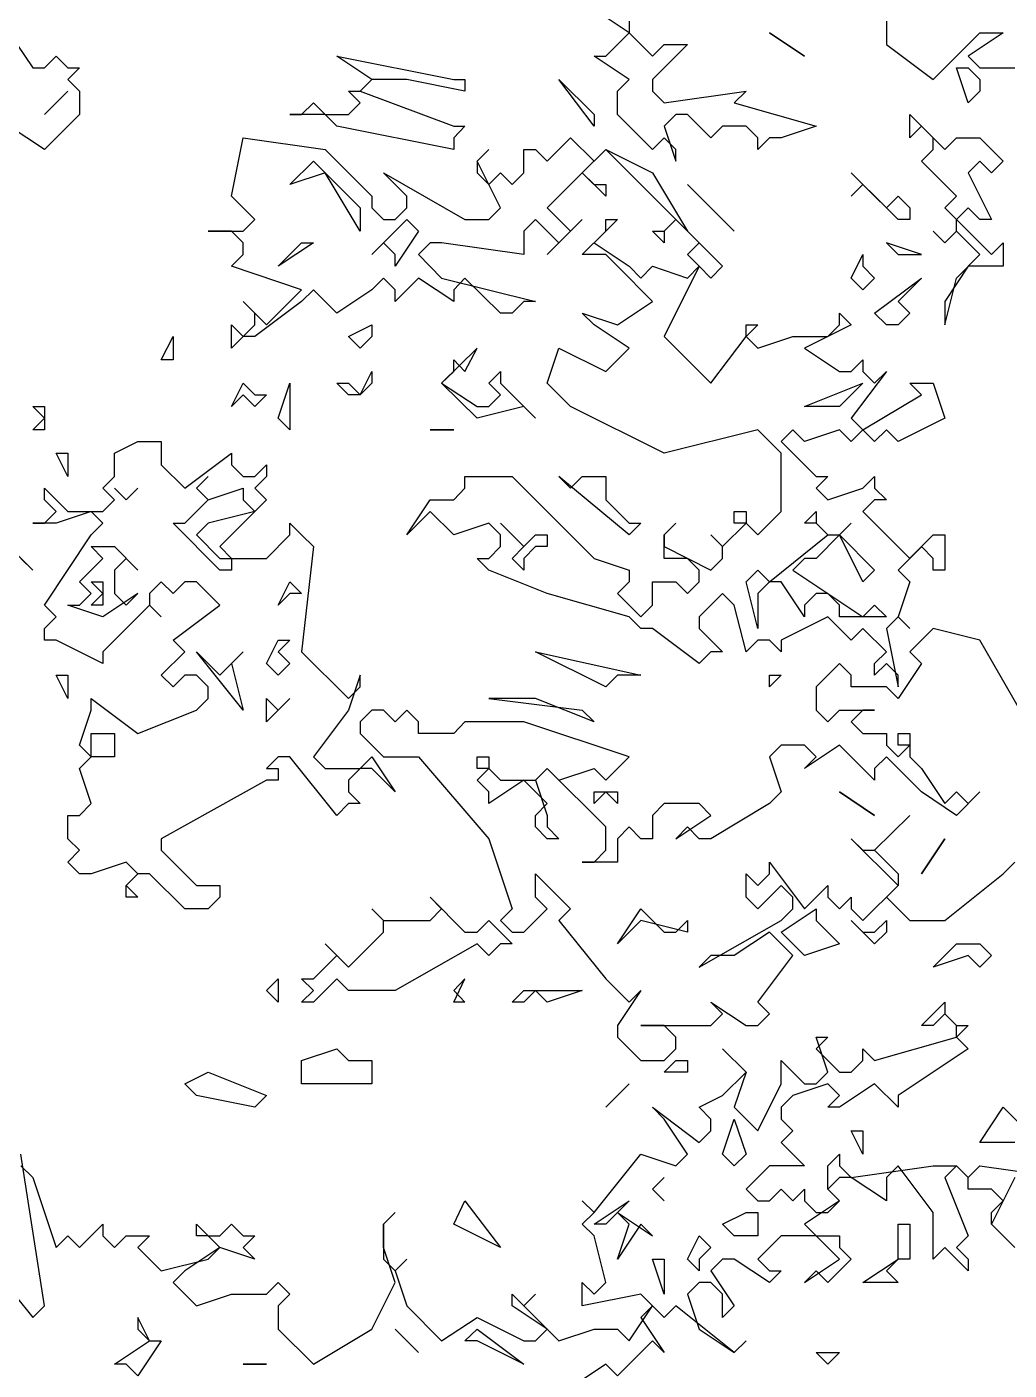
# Model space of a CAD drawing. Header units: millimetres. Extents: x 3633 to 4629, y 3430 to 3787.
# Drawn here: x 4589.92 to 4594.04, y 3466.37 to 3472.01 of the extents above; entities that cross this region are included whole.
import ezdxf

# ---------------------------------------------------------------- set-up
doc = ezdxf.new("R2010")
doc.units = ezdxf.units.MM

# ---------------------------------------------------------------- blocks, each defined once
blk = doc.blocks.new('Pine 3 Elev_133')
at = {"color": 0}
for p, q in [((1194.8, 3573.2), (1134.8, 3613.1)), ((1194.8, 3593.2), (1194.8, 3573.2)), ((1634.8, 3593.2), (1634.8, 3553.2)), ((134.8, 3573.2), (174.8, 3513.3)), ((1154.8, 3533.3), (1194.8, 3573.2)), ((1194.8, 3573.2), (1234.8, 3533.3)), ((1434.8, 3573.2), (1494.8, 3533.3)), ((1494.8, 3533.3), (1434.8, 3573.2)), ((1714.8, 3493.3), (1794.8, 3573.2)), ((1834.8, 3573.2), (1774.8, 3533.3)), ((1794.8, 3573.2), (1834.8, 3573.2)), ((1234.8, 3533.3), (1254.8, 3553.2)), ((1294.8, 3553.2), (1234.8, 3493.3)), ((1254.8, 3553.2), (1294.8, 3553.2)), ((1634.8, 3553.2), (1714.8, 3493.3)), ((174.8, 3513.3), (194.8, 3513.3)), ((194.8, 3513.3), (214.8, 3533.3)), ((214.8, 3533.3), (234.8, 3513.3)), ((234.8, 3513.3), (254.8, 3513.3)), ((254.8, 3513.3), (234.8, 3493.3)), ((754.8, 3493.3), (694.8, 3533.3)), ((694.8, 3533.3), (894.8, 3493.3)), ((1194.8, 3493.3), (1134.8, 3533.3)), ((1134.8, 3533.3), (1154.8, 3533.3)), ((1774.8, 3453.4), (1754.8, 3513.3)), ((1754.8, 3513.3), (1774.8, 3513.3)), ((1774.8, 3533.3), (1794.8, 3513.3)), ((1774.8, 3513.3), (1794.8, 3493.3)), ((1794.8, 3513.3), (1854.8, 3513.3)), ((234.8, 3493.3), (254.8, 3473.4)), ((754.8, 3493.3), (734.8, 3473.4)), ((734.8, 3473.4), (754.8, 3493.3)), ((814.8, 3493.3), (754.8, 3493.3)), ((913.8, 3473.4), (814.8, 3493.3)), ((894.8, 3493.3), (913.8, 3493.3)), ((913.8, 3493.3), (913.8, 3473.4)), ((1134.8, 3413.5), (1074.8, 3493.3)), ((1074.8, 3493.3), (1134.8, 3433.5)), ((1174.8, 3473.4), (1194.8, 3493.3)), ((1234.8, 3493.3), (1234.8, 3473.4)), ((1794.8, 3493.3), (1794.8, 3473.4)), ((234.8, 3473.4), (194.8, 3433.5)), ((194.8, 3433.5), (234.8, 3473.4)), ((254.8, 3473.4), (254.8, 3433.5)), ((734.8, 3453.4), (714.8, 3473.4)), ((714.8, 3473.4), (734.8, 3473.4)), ((734.8, 3473.4), (894.8, 3413.5)), ((1174.8, 3433.5), (1174.8, 3473.4)), ((1234.8, 3473.4), (1254.8, 3453.4)), ((1254.8, 3453.4), (1394.8, 3473.4)), ((1394.8, 3473.4), (1374.8, 3453.4)), ((1794.8, 3473.4), (1774.8, 3453.4)), ((634.8, 3433.5), (654.8, 3453.4)), ((654.8, 3453.4), (674.8, 3433.5)), ((714.8, 3433.5), (734.8, 3453.4)), ((1374.8, 3453.4), (1514.8, 3413.5)), ((254.8, 3433.5), (194.8, 3373.6)), ((674.8, 3433.5), (614.8, 3433.5)), ((614.8, 3433.5), (634.8, 3433.5)), ((694.8, 3413.5), (674.8, 3433.5)), ((674.8, 3433.5), (714.8, 3433.5)), ((1134.8, 3433.5), (1134.8, 3413.5)), ((1234.8, 3373.6), (1174.8, 3433.5)), ((1274.8, 3433.5), (1254.8, 3413.5)), ((1294.8, 3433.5), (1274.8, 3433.5)), ((1334.8, 3393.5), (1294.8, 3433.5)), ((1674.8, 3393.5), (1674.8, 3433.5)), ((1674.8, 3433.5), (1734.8, 3373.6)), ((194.8, 3373.6), (134.8, 3413.5)), ((894.8, 3373.6), (694.8, 3413.5)), ((894.8, 3413.5), (913.8, 3413.5)), ((913.8, 3413.5), (894.8, 3393.5)), ((1254.8, 3413.5), (1274.8, 3353.6)), ((1354.8, 3413.5), (1334.8, 3393.5)), ((1394.8, 3413.5), (1354.8, 3413.5)), ((1414.8, 3393.5), (1394.8, 3413.5)), ((1514.8, 3413.5), (1454.8, 3393.5)), ((1694.8, 3413.5), (1674.8, 3393.5)), ((1714.8, 3393.5), (1694.8, 3413.5)), ((514.8, 3293.7), (534.8, 3393.5)), ((534.8, 3393.5), (674.8, 3373.6)), ((894.8, 3393.5), (894.8, 3373.6)), ((1054.8, 3353.6), (1094.8, 3393.5)), ((1094.8, 3393.5), (1134.8, 3353.6)), ((1254.8, 3393.5), (1234.8, 3373.6)), ((1274.8, 3373.6), (1254.8, 3393.5)), ((1434.8, 3393.5), (1414.8, 3373.6)), ((1414.8, 3373.6), (1414.8, 3393.5)), ((1454.8, 3393.5), (1434.8, 3393.5)), ((1714.8, 3373.6), (1714.8, 3393.5)), ((1734.8, 3373.6), (1754.8, 3393.5)), ((1754.8, 3393.5), (1794.8, 3393.5)), ((1794.8, 3393.5), (1834.8, 3353.6)), ((614.8, 3313.7), (654.8, 3353.6)), ((654.8, 3353.6), (734.8, 3273.8)), ((674.8, 3373.6), (754.8, 3293.7)), ((934.8, 3353.6), (954.8, 3373.6)), ((954.8, 3373.6), (934.8, 3353.6)), ((974.8, 3273.8), (934.8, 3353.6)), ((934.8, 3353.6), (934.8, 3333.7)), ((1014.8, 3333.7), (1014.8, 3373.6)), ((1014.8, 3373.6), (1034.8, 3373.6)), ((1034.8, 3373.6), (1054.8, 3353.6)), ((1154.8, 3373.6), (1114.8, 3333.7)), ((1134.8, 3353.6), (1154.8, 3373.6)), ((1154.8, 3373.6), (1234.8, 3333.7)), ((1274.8, 3253.8), (1154.8, 3373.6)), ((1274.8, 3353.6), (1274.8, 3373.6)), ((1694.8, 3353.6), (1714.8, 3373.6)), ((1754.8, 3293.7), (1694.8, 3353.6)), ((1794.8, 3353.6), (1774.8, 3333.7)), ((1814.8, 3333.7), (1794.8, 3353.6)), ((1834.8, 3353.6), (1814.8, 3333.7)), ((674.8, 3333.7), (614.8, 3313.7)), ((734.8, 3233.8), (674.8, 3333.7)), ((814.8, 3293.7), (774.8, 3333.7)), ((774.8, 3333.7), (913.8, 3253.8)), ((934.8, 3333.7), (954.8, 3313.7)), ((954.8, 3313.7), (974.8, 3333.7)), ((974.8, 3333.7), (994.8, 3313.7)), ((994.8, 3313.7), (1014.8, 3333.7)), ((1114.8, 3333.7), (1054.8, 3273.8)), ((1114.8, 3333.7), (1134.8, 3313.7)), ((1154.8, 3293.7), (1114.8, 3333.7)), ((1234.8, 3333.7), (1294.8, 3233.8)), ((1594.8, 3313.7), (1574.8, 3333.7)), ((1574.8, 3333.7), (1634.8, 3273.8)), ((1774.8, 3333.7), (1814.8, 3253.8)), ((1134.8, 3313.7), (1154.8, 3313.7)), ((1154.8, 3313.7), (1154.8, 3293.7)), ((1294.8, 3313.7), (1374.8, 3233.8)), ((1374.8, 3233.8), (1294.8, 3313.7)), ((1594.8, 3313.7), (1574.8, 3293.7)), ((1574.8, 3293.7), (1594.8, 3313.7)), ((1654.8, 3253.8), (1594.8, 3313.7)), ((554.8, 3253.8), (514.8, 3293.7)), ((754.8, 3293.7), (754.8, 3273.8)), ((814.8, 3273.8), (814.8, 3293.7)), ((1634.8, 3273.8), (1654.8, 3293.7)), ((1654.8, 3293.7), (1674.8, 3273.8)), ((1734.8, 3273.8), (1754.8, 3293.7)), ((734.8, 3273.8), (734.8, 3233.8)), ((754.8, 3273.8), (774.8, 3253.8)), ((794.8, 3253.8), (814.8, 3273.8)), ((954.8, 3253.8), (974.8, 3273.8)), ((1054.8, 3273.8), (1094.8, 3233.8)), ((1674.8, 3273.8), (1674.8, 3253.8)), ((1754.8, 3253.8), (1734.8, 3273.8)), ((1774.8, 3273.8), (1754.8, 3253.8)), ((1794.8, 3253.8), (1774.8, 3273.8)), ((534.8, 3233.8), (554.8, 3253.8)), ((754.8, 3193.9), (814.8, 3253.8)), ((774.8, 3253.8), (794.8, 3253.8)), ((814.8, 3253.8), (834.8, 3233.8)), ((913.8, 3253.8), (954.8, 3253.8)), ((1034.8, 3253.8), (1014.8, 3233.8)), ((1074.8, 3213.9), (1034.8, 3253.8)), ((1114.8, 3253.8), (1054.8, 3193.9)), ((1094.8, 3233.8), (1114.8, 3253.8)), ((1174.8, 3253.8), (1134.8, 3213.9)), ((1154.8, 3233.8), (1154.8, 3253.8)), ((1154.8, 3253.8), (1174.8, 3253.8)), ((1274.8, 3253.8), (1254.8, 3233.8)), ((1254.8, 3233.8), (1274.8, 3253.8)), ((1314.8, 3213.9), (1274.8, 3253.8)), ((1674.8, 3253.8), (1654.8, 3253.8)), ((1754.8, 3253.8), (1814.8, 3193.9)), ((1754.8, 3233.8), (1754.8, 3253.8)), ((1814.8, 3253.8), (1794.8, 3253.8)), ((514.8, 3233.8), (474.8, 3233.8)), ((474.8, 3233.8), (534.8, 3233.8)), ((534.8, 3213.9), (514.8, 3233.8)), ((534.8, 3193.9), (534.8, 3213.9)), ((654.8, 3213.9), (594.8, 3174)), ((594.8, 3174), (634.8, 3213.9)), ((634.8, 3213.9), (654.8, 3213.9)), ((774.8, 3213.9), (754.8, 3193.9)), ((794.8, 3193.9), (774.8, 3213.9)), ((834.8, 3233.8), (794.8, 3174)), ((854.8, 3213.9), (834.8, 3193.9)), ((873.8, 3213.9), (854.8, 3213.9)), ((1014.8, 3193.9), (873.8, 3213.9)), ((1014.8, 3233.8), (1014.8, 3193.9)), ((1054.8, 3193.9), (1074.8, 3213.9)), ((1114.8, 3193.9), (1154.8, 3233.8)), ((1134.8, 3213.9), (1194.8, 3174)), ((1254.8, 3213.9), (1234.8, 3233.8)), ((1234.8, 3233.8), (1254.8, 3233.8)), ((1254.8, 3233.8), (1254.8, 3213.9)), ((1294.8, 3233.8), (1354.8, 3174)), ((1294.8, 3193.9), (1314.8, 3213.9)), ((1694.8, 3193.9), (1634.8, 3213.9)), ((1634.8, 3213.9), (1654.8, 3193.9)), ((1734.8, 3213.9), (1714.8, 3233.8)), ((1714.8, 3233.8), (1734.8, 3213.9)), ((1754.8, 3233.8), (1734.8, 3213.9)), ((1734.8, 3213.9), (1754.8, 3233.8)), ((1794.8, 3193.9), (1754.8, 3233.8)), ((1814.8, 3193.9), (1834.8, 3213.9)), ((1834.8, 3213.9), (1834.8, 3174)), ((514.8, 3174), (534.8, 3193.9)), ((794.8, 3174), (794.8, 3193.9)), ((834.8, 3193.9), (873.8, 3154)), ((1154.8, 3193.9), (1114.8, 3193.9)), ((1174.8, 3174), (1154.8, 3193.9)), ((1314.8, 3174), (1294.8, 3193.9)), ((1574.8, 3154), (1594.8, 3193.9)), ((1594.8, 3193.9), (1594.8, 3174)), ((1654.8, 3193.9), (1694.8, 3193.9)), ((1754.8, 3154), (1794.8, 3193.9)), ((634.8, 3134), (514.8, 3174)), ((1234.8, 3114.1), (1174.8, 3174)), ((1194.8, 3174), (1214.8, 3154)), ((1214.8, 3154), (1234.8, 3174)), ((1234.8, 3174), (1294.8, 3154)), ((1314.8, 3174), (1254.8, 3054.2)), ((1294.8, 3154), (1314.8, 3174)), ((1334.8, 3154), (1314.8, 3174)), ((1354.8, 3174), (1334.8, 3154)), ((1594.8, 3174), (1614.8, 3154)), ((1774.8, 3174), (1734.8, 3114.1)), ((1834.8, 3174), (1774.8, 3174)), ((774.8, 3154), (754.8, 3134)), ((794.8, 3134), (774.8, 3154)), ((834.8, 3154), (794.8, 3114.1)), ((894.8, 3114.1), (834.8, 3154)), ((873.8, 3154), (1034.8, 3114.1)), ((913.8, 3154), (894.8, 3134)), ((974.8, 3094.1), (913.8, 3154)), ((1594.8, 3134), (1574.8, 3154)), ((1614.8, 3154), (1594.8, 3134)), ((1614.8, 3094.1), (1694.8, 3154)), ((1694.8, 3154), (1654.8, 3114.1)), ((1734.8, 3074.1), (1754.8, 3154)), ((574.8, 3074.1), (634.8, 3134)), ((654.8, 3134), (634.8, 3114.1)), ((694.8, 3094.1), (654.8, 3134)), ((754.8, 3134), (694.8, 3094.1)), ((794.8, 3114.1), (794.8, 3134)), ((894.8, 3134), (894.8, 3114.1)), ((554.8, 3094.1), (534.8, 3114.1)), ((534.8, 3114.1), (574.8, 3074.1)), ((634.8, 3114.1), (554.8, 3054.2)), ((1014.8, 3114.1), (994.8, 3094.1)), ((1034.8, 3114.1), (1014.8, 3114.1)), ((1174.8, 3074.1), (1234.8, 3114.1)), ((1654.8, 3114.1), (1674.8, 3094.1)), ((1734.8, 3114.1), (1734.8, 3074.1)), ((554.8, 3074.1), (554.8, 3094.1)), ((994.8, 3094.1), (974.8, 3094.1)), ((1134.8, 3074.1), (1114.8, 3094.1)), ((1114.8, 3094.1), (1174.8, 3074.1)), ((1554.8, 3074.1), (1554.8, 3094.1)), ((1554.8, 3094.1), (1574.8, 3074.1)), ((1634.8, 3074.1), (1614.8, 3094.1)), ((1674.8, 3094.1), (1654.8, 3074.1)), ((394.8, 3014.3), (414.8, 3054.2)), ((414.8, 3054.2), (414.8, 3014.3)), ((514.8, 3034.2), (514.8, 3074.1)), ((514.8, 3074.1), (534.8, 3054.2)), ((534.8, 3054.2), (514.8, 3034.2)), ((534.8, 3054.2), (554.8, 3074.1)), ((554.8, 3054.2), (534.8, 3054.2)), ((714.8, 3054.2), (754.8, 3074.1)), ((734.8, 3034.2), (714.8, 3054.2)), ((754.8, 3054.2), (734.8, 3034.2)), ((754.8, 3074.1), (754.8, 3054.2)), ((1194.8, 3034.2), (1134.8, 3074.1)), ((1254.8, 3054.2), (1334.8, 2974.3)), ((1334.8, 2974.3), (1394.8, 3054.2)), ((1394.8, 3054.2), (1394.8, 3074.1)), ((1394.8, 3074.1), (1414.8, 3074.1)), ((1414.8, 3074.1), (1394.8, 3054.2)), ((1394.8, 3054.2), (1414.8, 3034.2)), ((1414.8, 3034.2), (1474.8, 3054.2)), ((1474.8, 3054.2), (1534.8, 3054.2)), ((1574.8, 3074.1), (1494.8, 3034.2)), ((1534.8, 3054.2), (1554.8, 3074.1)), ((1654.8, 3074.1), (1634.8, 3074.1)), ((934.8, 3034.2), (873.8, 2974.3)), ((913.8, 2994.3), (934.8, 3034.2)), ((1054.8, 2974.3), (1074.8, 3034.2)), ((1074.8, 3034.2), (1154.8, 2994.3)), ((1154.8, 2994.3), (1194.8, 3034.2)), ((1494.8, 3034.2), (1554.8, 2994.3)), ((414.8, 3014.3), (394.8, 3014.3)), ((894.8, 2994.3), (894.8, 3014.3)), ((894.8, 3014.3), (913.8, 2994.3)), ((1574.8, 2994.3), (1594.8, 3014.3)), ((1594.8, 3014.3), (1594.8, 2994.3)), ((734.8, 2954.4), (754.8, 2994.3)), ((754.8, 2994.3), (754.8, 2974.3)), ((873.8, 2974.3), (894.8, 2994.3)), ((954.8, 2974.3), (974.8, 2994.3)), ((974.8, 2994.3), (974.8, 2974.3)), ((1554.8, 2994.3), (1574.8, 2994.3)), ((1634.8, 2994.3), (1574.8, 2914.4)), ((1594.8, 2994.3), (1614.8, 2974.3)), ((1614.8, 2974.3), (1634.8, 2994.3)), ((514.8, 2934.4), (534.8, 2974.3)), ((534.8, 2974.3), (554.8, 2954.4)), ((594.8, 2914.4), (614.8, 2974.3)), ((614.8, 2974.3), (614.8, 2894.5)), ((714.8, 2954.4), (694.8, 2974.3)), ((694.8, 2974.3), (714.8, 2974.3)), ((714.8, 2974.3), (734.8, 2954.4)), ((754.8, 2974.3), (734.8, 2954.4)), ((934.8, 2914.4), (873.8, 2974.3)), ((873.8, 2974.3), (934.8, 2934.4)), ((974.8, 2954.4), (954.8, 2974.3)), ((974.8, 2974.3), (1034.8, 2914.4)), ((1094.8, 2934.4), (1054.8, 2974.3)), ((1494.8, 2934.4), (1594.8, 2974.3)), ((1594.8, 2974.3), (1554.8, 2934.4)), ((1694.8, 2954.4), (1674.8, 2974.3)), ((1674.8, 2974.3), (1714.8, 2974.3)), ((1714.8, 2974.3), (1734.8, 2914.4)), ((534.8, 2954.4), (514.8, 2934.4)), ((554.8, 2934.4), (534.8, 2954.4)), ((574.8, 2954.4), (554.8, 2934.4)), ((554.8, 2954.4), (574.8, 2954.4)), ((734.8, 2954.4), (714.8, 2954.4)), ((954.8, 2934.4), (974.8, 2954.4)), ((1594.8, 2894.5), (1694.8, 2954.4)), ((194.8, 2914.4), (174.8, 2934.4)), ((174.8, 2934.4), (194.8, 2934.4)), ((194.8, 2934.4), (194.8, 2894.5)), ((934.8, 2934.4), (954.8, 2934.4)), ((1014.8, 2934.4), (934.8, 2914.4)), ((1034.8, 2914.4), (1014.8, 2934.4)), ((1254.8, 2854.6), (1094.8, 2934.4)), ((1554.8, 2934.4), (1494.8, 2934.4)), ((174.8, 2894.5), (194.8, 2914.4)), ((194.8, 2894.5), (174.8, 2894.5)), ((614.8, 2894.5), (594.8, 2914.4)), ((894.8, 2894.5), (854.8, 2894.5)), ((854.8, 2894.5), (894.8, 2894.5)), ((1414.8, 2894.5), (1254.8, 2854.6)), ((1454.8, 2854.6), (1414.8, 2894.5)), ((1474.8, 2894.5), (1454.8, 2874.5)), ((1494.8, 2874.5), (1474.8, 2894.5)), ((1554.8, 2894.5), (1494.8, 2874.5)), ((1574.8, 2874.5), (1554.8, 2894.5)), ((1574.8, 2914.4), (1594.8, 2894.5)), ((1594.8, 2894.5), (1574.8, 2874.5)), ((1614.8, 2874.5), (1594.8, 2894.5)), ((1634.8, 2894.5), (1614.8, 2874.5)), ((1654.8, 2874.5), (1634.8, 2894.5)), ((1734.8, 2914.4), (1654.8, 2874.5)), ((314.8, 2854.6), (354.8, 2874.5)), ((354.8, 2874.5), (394.8, 2874.5)), ((394.8, 2874.5), (394.8, 2834.6)), ((1454.8, 2874.5), (1514.8, 2814.6)), ((234.8, 2814.6), (214.8, 2854.6)), ((214.8, 2854.6), (234.8, 2854.6)), ((234.8, 2854.6), (234.8, 2814.6)), ((314.8, 2814.6), (314.8, 2854.6)), ((434.8, 2794.7), (514.8, 2854.6)), ((514.8, 2854.6), (514.8, 2834.6)), ((1454.8, 2754.8), (1454.8, 2854.6)), ((394.8, 2834.6), (434.8, 2794.7)), ((514.8, 2834.6), (534.8, 2814.6)), ((554.8, 2814.6), (574.8, 2834.6)), ((574.8, 2834.6), (574.8, 2814.6)), ((294.8, 2794.7), (314.8, 2814.6)), ((454.8, 2794.7), (474.8, 2814.6)), ((474.8, 2814.6), (454.8, 2794.7)), ((534.8, 2814.6), (554.8, 2814.6)), ((574.8, 2814.6), (554.8, 2794.7)), ((913.8, 2794.7), (913.8, 2814.6)), ((913.8, 2814.6), (994.8, 2814.6)), ((994.8, 2814.6), (1134.8, 2674.9)), ((1194.8, 2714.8), (1074.8, 2814.6)), ((1074.8, 2814.6), (1094.8, 2794.7)), ((1094.8, 2794.7), (1114.8, 2814.6)), ((1114.8, 2814.6), (1154.8, 2814.6)), ((1154.8, 2814.6), (1154.8, 2774.7)), ((1514.8, 2814.6), (1534.8, 2814.6)), ((1534.8, 2814.6), (1514.8, 2794.7)), ((1594.8, 2794.7), (1614.8, 2814.6)), ((1614.8, 2814.6), (1614.8, 2794.7)), ((194.8, 2774.7), (194.8, 2794.7)), ((194.8, 2794.7), (234.8, 2754.8)), ((314.8, 2774.7), (294.8, 2794.7)), ((334.8, 2774.7), (314.8, 2794.7)), ((314.8, 2794.7), (334.8, 2774.7)), ((354.8, 2794.7), (334.8, 2774.7)), ((334.8, 2774.7), (354.8, 2794.7)), ((474.8, 2774.7), (454.8, 2794.7)), ((454.8, 2794.7), (474.8, 2774.7)), ((474.8, 2774.7), (534.8, 2794.7)), ((534.8, 2794.7), (534.8, 2774.7)), ((554.8, 2794.7), (574.8, 2774.7)), ((894.8, 2774.7), (913.8, 2794.7)), ((1514.8, 2794.7), (1534.8, 2774.7)), ((1534.8, 2774.7), (1594.8, 2794.7)), ((1614.8, 2794.7), (1634.8, 2774.7)), ((214.8, 2754.8), (194.8, 2774.7)), ((194.8, 2734.8), (214.8, 2754.8)), ((274.8, 2754.8), (214.8, 2734.8)), ((234.8, 2754.8), (294.8, 2754.8)), ((294.8, 2734.8), (274.8, 2754.8)), ((294.8, 2754.8), (314.8, 2774.7)), ((434.8, 2734.8), (474.8, 2774.7)), ((554.8, 2754.8), (474.8, 2734.8)), ((574.8, 2774.7), (494.8, 2694.9)), ((534.8, 2774.7), (554.8, 2754.8)), ((814.8, 2714.8), (854.8, 2774.7)), ((854.8, 2754.8), (814.8, 2714.8)), ((854.8, 2774.7), (894.8, 2774.7)), ((894.8, 2714.8), (854.8, 2754.8)), ((1154.8, 2774.7), (1194.8, 2734.8)), ((1374.8, 2734.8), (1374.8, 2754.8)), ((1374.8, 2754.8), (1394.8, 2754.8)), ((1394.8, 2754.8), (1394.8, 2734.8)), ((1414.8, 2714.8), (1454.8, 2754.8)), ((1494.8, 2734.8), (1514.8, 2754.8)), ((1514.8, 2754.8), (1514.8, 2734.8)), ((1614.8, 2774.7), (1594.8, 2754.8)), ((1594.8, 2754.8), (1674.8, 2674.9)), ((1634.8, 2774.7), (1614.8, 2774.7)), ((214.8, 2734.8), (174.8, 2734.8)), ((174.8, 2734.8), (194.8, 2734.8)), ((274.8, 2714.8), (294.8, 2734.8)), ((494.8, 2654.9), (414.8, 2734.8)), ((414.8, 2734.8), (434.8, 2734.8)), ((474.8, 2734.8), (454.8, 2714.8)), ((614.8, 2714.8), (614.8, 2734.8)), ((614.8, 2734.8), (634.8, 2714.8)), ((954.8, 2734.8), (894.8, 2714.8)), ((974.8, 2714.8), (954.8, 2734.8)), ((1014.8, 2694.9), (974.8, 2734.8)), ((974.8, 2734.8), (1014.8, 2694.9)), ((1194.8, 2734.8), (1214.8, 2734.8)), ((1214.8, 2734.8), (1194.8, 2714.8)), ((1254.8, 2714.8), (1274.8, 2734.8)), ((1274.8, 2734.8), (1254.8, 2714.8)), ((1354.8, 2694.9), (1394.8, 2734.8)), ((1394.8, 2734.8), (1374.8, 2734.8)), ((1394.8, 2734.8), (1414.8, 2714.8)), ((1514.8, 2734.8), (1494.8, 2734.8)), ((1534.8, 2714.8), (1514.8, 2734.8)), ((1514.8, 2734.8), (1534.8, 2714.8)), ((1554.8, 2714.8), (1574.8, 2734.8)), ((1574.8, 2734.8), (1554.8, 2714.8)), ((194.8, 2595.1), (274.8, 2714.8)), ((454.8, 2714.8), (494.8, 2674.9)), ((574.8, 2674.9), (614.8, 2714.8)), ((634.8, 2714.8), (654.8, 2694.9)), ((974.8, 2694.9), (974.8, 2714.8)), ((1014.8, 2694.9), (1034.8, 2714.8)), ((1034.8, 2714.8), (1054.8, 2714.8)), ((1054.8, 2714.8), (1054.8, 2694.9)), ((1254.8, 2674.9), (1254.8, 2714.8)), ((1254.8, 2714.8), (1254.8, 2694.9)), ((1354.8, 2694.9), (1334.8, 2714.8)), ((1334.8, 2714.8), (1354.8, 2694.9)), ((1434.8, 2635), (1534.8, 2714.8)), ((1554.8, 2714.8), (1514.8, 2674.9)), ((1534.8, 2714.8), (1554.8, 2714.8)), ((1554.8, 2714.8), (1614.8, 2654.9)), ((1594.8, 2635), (1554.8, 2714.8)), ((1674.8, 2674.9), (1714.8, 2714.8)), ((1714.8, 2714.8), (1734.8, 2714.8)), ((1734.8, 2714.8), (1734.8, 2654.9)), ((134.8, 2694.9), (174.8, 2654.9)), ((294.8, 2674.9), (274.8, 2694.9)), ((274.8, 2694.9), (314.8, 2694.9)), ((314.8, 2694.9), (354.8, 2654.9)), ((494.8, 2694.9), (514.8, 2674.9)), ((654.8, 2694.9), (634.8, 2515.2)), ((954.8, 2674.9), (974.8, 2694.9)), ((994.8, 2674.9), (1014.8, 2694.9)), ((1034.8, 2694.9), (1014.8, 2674.9)), ((1054.8, 2694.9), (1034.8, 2694.9)), ((1254.8, 2694.9), (1334.8, 2654.9)), ((1354.8, 2674.9), (1354.8, 2694.9)), ((1694.8, 2694.9), (1654.8, 2654.9)), ((1714.8, 2674.9), (1694.8, 2694.9)), ((174.8, 2654.9), (154.8, 2674.9)), ((254.8, 2635), (294.8, 2674.9)), ((334.8, 2674.9), (314.8, 2654.9)), ((354.8, 2654.9), (334.8, 2674.9)), ((494.8, 2674.9), (514.8, 2674.9)), ((514.8, 2674.9), (574.8, 2674.9)), ((514.8, 2674.9), (514.8, 2654.9)), ((954.8, 2654.9), (934.8, 2674.9)), ((934.8, 2674.9), (954.8, 2674.9)), ((1014.8, 2654.9), (994.8, 2674.9)), ((1014.8, 2674.9), (1014.8, 2654.9)), ((1134.8, 2674.9), (1194.8, 2654.9)), ((1294.8, 2674.9), (1254.8, 2674.9)), ((1314.8, 2654.9), (1294.8, 2674.9)), ((1334.8, 2654.9), (1354.8, 2674.9)), ((1494.8, 2674.9), (1474.8, 2654.9)), ((1514.8, 2674.9), (1494.8, 2674.9)), ((1714.8, 2654.9), (1714.8, 2674.9)), ((314.8, 2654.9), (314.8, 2615)), ((514.8, 2654.9), (494.8, 2654.9)), ((1054.8, 2615), (954.8, 2654.9)), ((1194.8, 2654.9), (1194.8, 2635)), ((1314.8, 2635), (1314.8, 2654.9)), ((1394.8, 2635), (1414.8, 2654.9)), ((1414.8, 2654.9), (1434.8, 2635)), ((1474.8, 2654.9), (1594.8, 2575.1)), ((1614.8, 2654.9), (1594.8, 2635)), ((1654.8, 2654.9), (1674.8, 2635)), ((1734.8, 2654.9), (1714.8, 2654.9)), ((274.8, 2615), (254.8, 2635)), ((294.8, 2615), (274.8, 2635)), ((274.8, 2635), (294.8, 2635)), ((294.8, 2635), (294.8, 2595.1)), ((394.8, 2635), (374.8, 2615)), ((414.8, 2615), (394.8, 2635)), ((434.8, 2635), (414.8, 2615)), ((454.8, 2635), (434.8, 2635)), ((494.8, 2595.1), (454.8, 2635)), ((594.8, 2595.1), (614.8, 2635)), ((614.8, 2635), (634.8, 2615)), ((1194.8, 2635), (1174.8, 2615)), ((1234.8, 2595.1), (1234.8, 2635)), ((1234.8, 2635), (1274.8, 2635)), ((1274.8, 2635), (1294.8, 2615)), ((1294.8, 2615), (1314.8, 2635)), ((1414.8, 2555.1), (1394.8, 2635)), ((1434.8, 2635), (1414.8, 2615)), ((1454.8, 2635), (1434.8, 2635)), ((1494.8, 2575.1), (1454.8, 2635)), ((1674.8, 2635), (1654.8, 2575.1)), ((214.8, 2575.1), (194.8, 2595.1)), ((294.8, 2575.1), (234.8, 2595.1)), ((234.8, 2595.1), (254.8, 2595.1)), ((254.8, 2595.1), (274.8, 2615)), ((274.8, 2595.1), (294.8, 2615)), ((294.8, 2595.1), (274.8, 2595.1)), ((354.8, 2615), (294.8, 2575.1)), ((374.8, 2595.1), (294.8, 2515.2)), ((314.8, 2615), (334.8, 2595.1)), ((334.8, 2595.1), (354.8, 2615)), ((374.8, 2615), (374.8, 2595.1)), ((374.8, 2595.1), (394.8, 2575.1)), ((394.8, 2575.1), (374.8, 2595.1)), ((414.8, 2535.2), (494.8, 2595.1)), ((614.8, 2615), (594.8, 2595.1)), ((634.8, 2615), (614.8, 2615)), ((1194.8, 2575.1), (1054.8, 2615)), ((1174.8, 2615), (1214.8, 2575.1)), ((1214.8, 2575.1), (1234.8, 2595.1)), ((1354.8, 2615), (1314.8, 2575.1)), ((1374.8, 2595.1), (1354.8, 2615)), ((1394.8, 2515.2), (1374.8, 2595.1)), ((1414.8, 2615), (1414.8, 2555.1)), ((1514.8, 2615), (1494.8, 2595.1)), ((1494.8, 2595.1), (1494.8, 2575.1)), ((1534.8, 2615), (1514.8, 2615)), ((1554.8, 2595.1), (1534.8, 2615)), ((1554.8, 2575.1), (1554.8, 2595.1)), ((1594.8, 2575.1), (1614.8, 2595.1)), ((1614.8, 2595.1), (1634.8, 2575.1)), ((194.8, 2555.1), (214.8, 2575.1)), ((1214.8, 2555.1), (1194.8, 2575.1)), ((1314.8, 2575.1), (1314.8, 2555.1)), ((1534.8, 2575.1), (1454.8, 2535.2)), ((1574.8, 2535.2), (1534.8, 2575.1)), ((1634.8, 2575.1), (1554.8, 2575.1)), ((1654.8, 2575.1), (1634.8, 2555.1)), ((1654.8, 2575.1), (1674.8, 2555.1)), ((1674.8, 2555.1), (1654.8, 2575.1)), ((194.8, 2535.2), (194.8, 2555.1)), ((1234.8, 2555.1), (1214.8, 2555.1)), ((1314.8, 2495.2), (1234.8, 2555.1)), ((1314.8, 2555.1), (1354.8, 2515.2)), ((1594.8, 2555.1), (1574.8, 2535.2)), ((1634.8, 2515.2), (1594.8, 2555.1)), ((1634.8, 2555.1), (1654.8, 2455.3)), ((1714.8, 2555.1), (1674.8, 2515.2)), ((1794.8, 2535.2), (1714.8, 2555.1)), ((214.8, 2535.2), (194.8, 2535.2)), ((294.8, 2495.2), (214.8, 2535.2)), ((434.8, 2515.2), (414.8, 2535.2)), ((574.8, 2495.2), (594.8, 2535.2)), ((594.8, 2535.2), (614.8, 2535.2)), ((614.8, 2535.2), (594.8, 2515.2)), ((1414.8, 2535.2), (1394.8, 2515.2)), ((1434.8, 2535.2), (1414.8, 2535.2)), ((1454.8, 2515.2), (1434.8, 2535.2)), ((1454.8, 2535.2), (1454.8, 2515.2)), ((1874.8, 2395.4), (1794.8, 2535.2)), ((294.8, 2515.2), (294.8, 2495.2)), ((394.8, 2475.3), (434.8, 2515.2)), ((534.8, 2415.4), (454.8, 2515.2)), ((454.8, 2515.2), (494.8, 2475.3)), ((494.8, 2475.3), (534.8, 2515.2)), ((534.8, 2515.2), (514.8, 2495.2)), ((594.8, 2515.2), (614.8, 2495.2)), ((634.8, 2515.2), (714.8, 2435.4)), ((1154.8, 2455.3), (1034.8, 2515.2)), ((1034.8, 2515.2), (1214.8, 2475.3)), ((1334.8, 2515.2), (1314.8, 2495.2)), ((1354.8, 2515.2), (1334.8, 2515.2)), ((1614.8, 2495.2), (1634.8, 2515.2)), ((1674.8, 2515.2), (1694.8, 2495.2)), ((514.8, 2495.2), (534.8, 2415.4)), ((594.8, 2475.3), (574.8, 2495.2)), ((614.8, 2495.2), (594.8, 2475.3)), ((1554.8, 2495.2), (1514.8, 2455.3)), ((1574.8, 2475.3), (1554.8, 2495.2)), ((1634.8, 2495.2), (1614.8, 2475.3)), ((1614.8, 2475.3), (1614.8, 2495.2)), ((1654.8, 2475.3), (1634.8, 2495.2)), ((1694.8, 2495.2), (1654.8, 2435.4)), ((234.8, 2435.4), (214.8, 2475.3)), ((214.8, 2475.3), (234.8, 2475.3)), ((234.8, 2475.3), (234.8, 2435.4)), ((414.8, 2455.3), (394.8, 2475.3)), ((434.8, 2475.3), (414.8, 2455.3)), ((454.8, 2475.3), (434.8, 2475.3)), ((474.8, 2455.3), (454.8, 2475.3)), ((734.8, 2475.3), (714.8, 2415.4)), ((734.8, 2455.3), (734.8, 2475.3)), ((1174.8, 2475.3), (1154.8, 2455.3)), ((1214.8, 2475.3), (1174.8, 2475.3)), ((1454.8, 2475.3), (1434.8, 2455.3)), ((1434.8, 2455.3), (1434.8, 2475.3)), ((1434.8, 2475.3), (1454.8, 2475.3)), ((1574.8, 2455.3), (1574.8, 2475.3)), ((1654.8, 2455.3), (1654.8, 2475.3)), ((274.8, 2415.4), (274.8, 2435.4)), ((274.8, 2435.4), (354.8, 2375.5)), ((454.8, 2415.4), (474.8, 2435.4)), ((474.8, 2435.4), (474.8, 2455.3)), ((614.8, 2435.4), (574.8, 2395.4)), ((574.8, 2395.4), (574.8, 2435.4)), ((574.8, 2435.4), (594.8, 2415.4)), ((594.8, 2415.4), (614.8, 2435.4)), ((714.8, 2435.4), (734.8, 2455.3)), ((1034.8, 2435.4), (954.8, 2435.4)), ((954.8, 2435.4), (1114.8, 2415.4)), ((1134.8, 2395.4), (1034.8, 2435.4)), ((1514.8, 2455.3), (1514.8, 2415.4)), ((1634.8, 2455.3), (1574.8, 2455.3)), ((1654.8, 2435.4), (1634.8, 2455.3)), ((254.8, 2355.5), (274.8, 2415.4)), ((354.8, 2375.5), (454.8, 2415.4)), ((714.8, 2415.4), (654.8, 2335.6)), ((754.8, 2415.4), (734.8, 2395.4)), ((774.8, 2415.4), (754.8, 2415.4)), ((794.8, 2395.4), (774.8, 2415.4)), ((814.8, 2415.4), (794.8, 2395.4)), ((834.8, 2395.4), (814.8, 2415.4)), ((1114.8, 2415.4), (1134.8, 2395.4)), ((1514.8, 2415.4), (1534.8, 2395.4)), ((1534.8, 2395.4), (1554.8, 2415.4)), ((1554.8, 2415.4), (1614.8, 2415.4)), ((1594.8, 2415.4), (1574.8, 2395.4)), ((1614.8, 2415.4), (1594.8, 2415.4)), ((734.8, 2395.4), (734.8, 2375.5)), ((834.8, 2375.5), (834.8, 2395.4)), ((913.8, 2395.4), (894.8, 2375.5)), ((1014.8, 2395.4), (913.8, 2395.4)), ((1194.8, 2335.6), (1014.8, 2395.4)), ((1574.8, 2395.4), (1594.8, 2375.5)), ((274.8, 2335.6), (274.8, 2375.5)), ((274.8, 2375.5), (314.8, 2375.5)), ((314.8, 2375.5), (314.8, 2335.6)), ((734.8, 2375.5), (774.8, 2335.6)), ((894.8, 2375.5), (834.8, 2375.5)), ((1594.8, 2375.5), (1634.8, 2375.5)), ((1634.8, 2375.5), (1634.8, 2355.5)), ((1654.8, 2355.5), (1654.8, 2375.5)), ((1654.8, 2375.5), (1674.8, 2375.5)), ((1674.8, 2375.5), (1674.8, 2335.6)), ((274.8, 2335.6), (254.8, 2355.5)), ((1454.8, 2355.5), (1434.8, 2335.6)), ((1494.8, 2355.5), (1454.8, 2355.5)), ((1554.8, 2355.5), (1494.8, 2315.6)), ((1514.8, 2335.6), (1494.8, 2355.5)), ((1614.8, 2295.6), (1554.8, 2355.5)), ((1634.8, 2355.5), (1654.8, 2335.6)), ((1654.8, 2335.6), (1674.8, 2355.5)), ((1674.8, 2355.5), (1654.8, 2355.5)), ((254.8, 2315.6), (274.8, 2335.6)), ((294.8, 2335.6), (274.8, 2335.6)), ((314.8, 2335.6), (294.8, 2335.6)), ((594.8, 2335.6), (574.8, 2315.6)), ((614.8, 2335.6), (594.8, 2335.6)), ((694.8, 2235.7), (614.8, 2335.6)), ((654.8, 2335.6), (674.8, 2315.6)), ((734.8, 2315.6), (754.8, 2335.6)), ((754.8, 2335.6), (794.8, 2275.7)), ((774.8, 2335.6), (834.8, 2335.6)), ((834.8, 2335.6), (954.8, 2195.8)), ((934.8, 2315.6), (934.8, 2335.6)), ((934.8, 2335.6), (954.8, 2335.6)), ((954.8, 2335.6), (954.8, 2315.6)), ((1154.8, 2295.6), (1194.8, 2335.6)), ((1434.8, 2335.6), (1454.8, 2275.7)), ((1494.8, 2315.6), (1514.8, 2335.6)), ((1634.8, 2335.6), (1614.8, 2315.6)), ((1694.8, 2275.7), (1634.8, 2335.6)), ((1674.8, 2335.6), (1694.8, 2315.6)), ((274.8, 2255.7), (254.8, 2315.6)), ((574.8, 2295.6), (394.8, 2195.8)), ((574.8, 2315.6), (594.8, 2315.6)), ((594.8, 2295.6), (574.8, 2295.6)), ((594.8, 2315.6), (594.8, 2295.6)), ((674.8, 2315.6), (734.8, 2315.6)), ((734.8, 2315.6), (714.8, 2295.6)), ((714.8, 2295.6), (714.8, 2275.7)), ((754.8, 2315.6), (734.8, 2315.6)), ((794.8, 2275.7), (754.8, 2315.6)), ((934.8, 2295.6), (954.8, 2315.6)), ((954.8, 2315.6), (934.8, 2315.6)), ((954.8, 2275.7), (934.8, 2295.6)), ((954.8, 2315.6), (974.8, 2295.6)), ((1014.8, 2295.6), (954.8, 2255.7)), ((974.8, 2295.6), (1034.8, 2295.6)), ((1054.8, 2255.7), (1014.8, 2295.6)), ((1054.8, 2315.6), (1034.8, 2295.6)), ((1034.8, 2295.6), (1054.8, 2315.6)), ((1034.8, 2295.6), (1054.8, 2235.7)), ((1154.8, 2215.8), (1054.8, 2315.6)), ((1054.8, 2315.6), (1074.8, 2295.6)), ((1074.8, 2295.6), (1134.8, 2315.6)), ((1134.8, 2315.6), (1154.8, 2295.6)), ((1614.8, 2315.6), (1614.8, 2295.6)), ((1694.8, 2315.6), (1734.8, 2255.7)), ((714.8, 2275.7), (734.8, 2255.7)), ((954.8, 2255.7), (954.8, 2275.7)), ((1154.8, 2275.7), (1134.8, 2255.7)), ((1134.8, 2255.7), (1134.8, 2275.7)), ((1134.8, 2275.7), (1174.8, 2275.7)), ((1174.8, 2255.7), (1154.8, 2275.7)), ((1174.8, 2275.7), (1174.8, 2255.7)), ((1454.8, 2275.7), (1434.8, 2255.7)), ((1554.8, 2275.7), (1614.8, 2235.7)), ((1614.8, 2235.7), (1554.8, 2275.7)), ((1754.8, 2235.7), (1694.8, 2275.7)), ((1734.8, 2255.7), (1754.8, 2275.7)), ((1754.8, 2275.7), (1774.8, 2255.7)), ((1794.8, 2275.7), (1754.8, 2235.7)), ((1774.8, 2255.7), (1794.8, 2275.7)), ((254.8, 2235.7), (274.8, 2255.7)), ((714.8, 2255.7), (694.8, 2235.7)), ((734.8, 2255.7), (714.8, 2255.7)), ((1034.8, 2235.7), (1054.8, 2255.7)), ((1254.8, 2255.7), (1234.8, 2235.7)), ((1314.8, 2255.7), (1254.8, 2255.7)), ((1334.8, 2235.7), (1314.8, 2255.7)), ((1434.8, 2255.7), (1334.8, 2195.8)), ((234.8, 2195.8), (234.8, 2235.7)), ((234.8, 2235.7), (254.8, 2235.7)), ((1034.8, 2215.8), (1034.8, 2235.7)), ((1054.8, 2235.7), (1054.8, 2215.8)), ((1234.8, 2235.7), (1234.8, 2195.8)), ((1274.8, 2195.8), (1334.8, 2235.7)), ((1614.8, 2175.9), (1674.8, 2235.7)), ((1674.8, 2235.7), (1614.8, 2175.9)), ((1054.8, 2195.8), (1034.8, 2215.8)), ((1054.8, 2215.8), (1074.8, 2195.8)), ((1154.8, 2175.9), (1154.8, 2215.8)), ((1194.8, 2215.8), (1174.8, 2195.8)), ((1214.8, 2195.8), (1194.8, 2215.8)), ((1294.8, 2215.8), (1274.8, 2195.8)), ((1314.8, 2195.8), (1294.8, 2215.8)), ((254.8, 2175.9), (234.8, 2195.8)), ((394.8, 2195.8), (394.8, 2175.9)), ((954.8, 2195.8), (994.8, 2076)), ((1074.8, 2195.8), (1054.8, 2195.8)), ((1174.8, 2195.8), (1174.8, 2155.9)), ((1234.8, 2195.8), (1214.8, 2195.8)), ((1334.8, 2195.8), (1314.8, 2195.8)), ((1654.8, 2116), (1574.8, 2195.8)), ((1574.8, 2195.8), (1594.8, 2175.9)), ((1734.8, 2195.8), (1694.8, 2135.9)), ((1694.8, 2135.9), (1734.8, 2195.8)), ((234.8, 2155.9), (254.8, 2175.9)), ((394.8, 2175.9), (454.8, 2116)), ((1134.8, 2155.9), (1154.8, 2175.9)), ((1594.8, 2175.9), (1614.8, 2175.9)), ((1614.8, 2175.9), (1654.8, 2135.9)), ((254.8, 2135.9), (234.8, 2155.9)), ((274.8, 2135.9), (254.8, 2135.9)), ((334.8, 2155.9), (274.8, 2135.9)), ((354.8, 2135.9), (334.8, 2155.9)), ((354.8, 2135.9), (334.8, 2116)), ((334.8, 2116), (354.8, 2135.9)), ((374.8, 2135.9), (354.8, 2135.9)), ((434.8, 2076), (374.8, 2135.9)), ((1034.8, 2096), (1034.8, 2135.9)), ((1034.8, 2135.9), (1094.8, 2076)), ((1174.8, 2155.9), (1114.8, 2155.9)), ((1114.8, 2155.9), (1134.8, 2155.9)), ((1394.8, 2096), (1394.8, 2135.9)), ((1394.8, 2135.9), (1414.8, 2116)), ((1414.8, 2116), (1434.8, 2135.9)), ((1434.8, 2135.9), (1434.8, 2155.9)), ((1434.8, 2155.9), (1494.8, 2076)), ((1654.8, 2135.9), (1654.8, 2116)), ((1734.8, 2056.1), (1834.8, 2135.9)), ((1834.8, 2135.9), (1854.8, 2155.9)), ((334.8, 2116), (354.8, 2096)), ((334.8, 2096), (334.8, 2116)), ((454.8, 2116), (494.8, 2116)), ((494.8, 2116), (494.8, 2096)), ((1454.8, 2116), (1414.8, 2076)), ((1474.8, 2096), (1454.8, 2116)), ((1494.8, 2076), (1534.8, 2116)), ((1534.8, 2116), (1534.8, 2096)), ((1594.8, 2056.1), (1654.8, 2116)), ((1654.8, 2116), (1634.8, 2096)), ((354.8, 2096), (334.8, 2096)), ((494.8, 2096), (474.8, 2076)), ((873.8, 2076), (854.8, 2096)), ((854.8, 2096), (913.8, 2036.1)), ((1054.8, 2076), (1034.8, 2096)), ((1414.8, 2076), (1394.8, 2096)), ((1474.8, 2076), (1474.8, 2096)), ((1534.8, 2096), (1554.8, 2076)), ((1554.8, 2076), (1574.8, 2096)), ((1574.8, 2096), (1574.8, 2076)), ((1634.8, 2096), (1674.8, 2056.1)), ((474.8, 2076), (434.8, 2076)), ((774.8, 2056.1), (754.8, 2076)), ((754.8, 2076), (774.8, 2056.1)), ((854.8, 2056.1), (873.8, 2076)), ((994.8, 2076), (974.8, 2056.1)), ((1014.8, 2036.1), (1054.8, 2076)), ((1094.8, 2076), (1074.8, 2056.1)), ((1174.8, 2016.2), (1214.8, 2076)), ((1214.8, 2076), (1254.8, 2036.1)), ((1454.8, 2056.1), (1474.8, 2076)), ((1454.8, 2036.1), (1514.8, 2076)), ((1514.8, 2076), (1514.8, 2056.1)), ((1574.8, 2076), (1594.8, 2056.1)), ((774.8, 2036.1), (774.8, 2056.1)), ((774.8, 2056.1), (854.8, 2056.1)), ((934.8, 2036.1), (954.8, 2056.1)), ((954.8, 2056.1), (994.8, 2016.2)), ((974.8, 2056.1), (994.8, 2036.1)), ((1074.8, 2056.1), (1154.8, 1956.3)), ((1214.8, 2056.1), (1174.8, 2016.2)), ((1294.8, 2036.1), (1214.8, 2056.1)), ((1274.8, 2036.1), (1294.8, 2056.1)), ((1294.8, 2056.1), (1294.8, 2036.1)), ((1314.8, 1976.2), (1454.8, 2056.1)), ((1514.8, 2056.1), (1554.8, 2016.2)), ((1614.8, 2016.2), (1574.8, 2056.1)), ((1574.8, 2056.1), (1594.8, 2036.1)), ((1614.8, 2036.1), (1634.8, 2056.1)), ((1634.8, 2056.1), (1634.8, 2036.1)), ((1674.8, 2056.1), (1734.8, 2056.1)), ((714.8, 1976.2), (774.8, 2036.1)), ((913.8, 2036.1), (934.8, 2036.1)), ((994.8, 2036.1), (1014.8, 2036.1)), ((1254.8, 2036.1), (1274.8, 2036.1)), ((1434.8, 2036.1), (1374.8, 1996.2)), ((1474.8, 1996.2), (1434.8, 2036.1)), ((1494.8, 1996.2), (1454.8, 2036.1)), ((1594.8, 2036.1), (1614.8, 2036.1)), ((1634.8, 2036.1), (1614.8, 2016.2)), ((694.8, 1996.2), (674.8, 2016.2)), ((674.8, 2016.2), (714.8, 1976.2)), ((934.8, 2016.2), (794.8, 1936.3)), ((954.8, 1996.2), (934.8, 2016.2)), ((974.8, 2016.2), (954.8, 1996.2)), ((994.8, 2016.2), (974.8, 2016.2)), ((1554.8, 2016.2), (1494.8, 1996.2)), ((1714.8, 1976.2), (1754.8, 2016.2)), ((1754.8, 2016.2), (1794.8, 2016.2)), ((1794.8, 2016.2), (1814.8, 1996.2)), ((654.8, 1956.3), (694.8, 1996.2)), ((1334.8, 1996.2), (1314.8, 1976.2)), ((1374.8, 1996.2), (1334.8, 1996.2)), ((1414.8, 1916.3), (1474.8, 1996.2)), ((1774.8, 1996.2), (1714.8, 1976.2)), ((1794.8, 1976.2), (1774.8, 1996.2)), ((1814.8, 1996.2), (1794.8, 1976.2)), ((574.8, 1936.3), (594.8, 1956.3)), ((594.8, 1956.3), (594.8, 1916.3)), ((654.8, 1936.3), (634.8, 1956.3)), ((634.8, 1956.3), (654.8, 1956.3)), ((694.8, 1956.3), (654.8, 1916.3)), ((714.8, 1936.3), (694.8, 1956.3)), ((894.8, 1916.3), (913.8, 1956.3)), ((913.8, 1956.3), (894.8, 1936.3)), ((1154.8, 1956.3), (1194.8, 1916.3)), ((594.8, 1916.3), (574.8, 1936.3)), ((634.8, 1916.3), (654.8, 1936.3)), ((794.8, 1936.3), (714.8, 1936.3)), ((894.8, 1936.3), (913.8, 1916.3)), ((994.8, 1916.3), (1014.8, 1936.3)), ((1034.8, 1936.3), (1014.8, 1916.3)), ((1014.8, 1936.3), (1114.8, 1936.3)), ((1054.8, 1916.3), (1034.8, 1936.3)), ((1114.8, 1936.3), (1054.8, 1916.3)), ((1214.8, 1936.3), (1174.8, 1876.4)), ((1194.8, 1916.3), (1214.8, 1936.3)), ((654.8, 1916.3), (634.8, 1916.3)), ((913.8, 1916.3), (894.8, 1916.3)), ((1014.8, 1916.3), (994.8, 1916.3)), ((1354.8, 1896.4), (1334.8, 1916.3)), ((1334.8, 1916.3), (1394.8, 1876.4)), ((1434.8, 1896.4), (1414.8, 1916.3)), ((1694.8, 1876.4), (1734.8, 1916.3)), ((1734.8, 1916.3), (1734.8, 1896.4)), ((1334.8, 1876.4), (1354.8, 1896.4)), ((1414.8, 1876.4), (1434.8, 1896.4)), ((1734.8, 1896.4), (1714.8, 1876.4)), ((1754.8, 1876.4), (1734.8, 1896.4)), ((1734.8, 1896.4), (1754.8, 1876.4)), ((1174.8, 1876.4), (1174.8, 1856.5)), ((1254.8, 1876.4), (1214.8, 1876.4)), ((1214.8, 1876.4), (1334.8, 1876.4)), ((1274.8, 1856.5), (1254.8, 1876.4)), ((1394.8, 1876.4), (1414.8, 1876.4)), ((1714.8, 1876.4), (1694.8, 1876.4)), ((1754.8, 1856.5), (1754.8, 1876.4)), ((1754.8, 1876.4), (1774.8, 1876.4)), ((1774.8, 1876.4), (1754.8, 1856.5)), ((634.8, 1816.5), (694.8, 1836.5)), ((694.8, 1836.5), (714.8, 1816.5)), ((1174.8, 1856.5), (1214.8, 1816.5)), ((1254.8, 1816.5), (1274.8, 1836.5)), ((1274.8, 1836.5), (1274.8, 1856.5)), ((1394.8, 1796.6), (1354.8, 1836.5)), ((1354.8, 1836.5), (1394.8, 1796.6)), ((1534.8, 1796.6), (1514.8, 1856.5)), ((1514.8, 1856.5), (1534.8, 1856.5)), ((1534.8, 1856.5), (1514.8, 1836.5)), ((1514.8, 1836.5), (1554.8, 1796.6)), ((1594.8, 1816.5), (1594.8, 1836.5)), ((1594.8, 1836.5), (1614.8, 1816.5)), ((1614.8, 1816.5), (1754.8, 1856.5)), ((1774.8, 1836.5), (1654.8, 1756.7)), ((1754.8, 1856.5), (1774.8, 1836.5)), ((634.8, 1776.6), (634.8, 1816.5)), ((714.8, 1816.5), (754.8, 1816.5)), ((754.8, 1816.5), (754.8, 1776.6)), ((1214.8, 1816.5), (1254.8, 1816.5)), ((1254.8, 1796.6), (1274.8, 1816.5)), ((1274.8, 1816.5), (1294.8, 1816.5)), ((1294.8, 1816.5), (1294.8, 1796.6)), ((1454.8, 1776.6), (1454.8, 1816.5)), ((1454.8, 1816.5), (1494.8, 1776.6)), ((1574.8, 1796.6), (1594.8, 1816.5)), ((434.8, 1776.6), (474.8, 1796.6)), ((474.8, 1796.6), (574.8, 1756.7)), ((1294.8, 1796.6), (1254.8, 1796.6)), ((1354.8, 1756.7), (1394.8, 1796.6)), ((1394.8, 1796.6), (1374.8, 1736.7)), ((1514.8, 1776.6), (1534.8, 1796.6)), ((1554.8, 1796.6), (1574.8, 1796.6)), ((454.8, 1756.7), (434.8, 1776.6)), ((754.8, 1776.6), (634.8, 1776.6)), ((1194.8, 1776.6), (1154.8, 1736.7)), ((1154.8, 1736.7), (1194.8, 1776.6)), ((1414.8, 1696.8), (1454.8, 1776.6)), ((1534.8, 1776.6), (1474.8, 1756.7)), ((1494.8, 1776.6), (1514.8, 1776.6)), ((1554.8, 1756.7), (1534.8, 1776.6)), ((1614.8, 1776.6), (1554.8, 1736.7)), ((1654.8, 1736.7), (1614.8, 1776.6)), ((554.8, 1736.7), (454.8, 1756.7)), ((574.8, 1756.7), (554.8, 1736.7)), ((1314.8, 1736.7), (1354.8, 1756.7)), ((1474.8, 1756.7), (1454.8, 1736.7)), ((1534.8, 1736.7), (1554.8, 1756.7)), ((1654.8, 1756.7), (1654.8, 1736.7)), ((1254.8, 1716.7), (1234.8, 1736.7)), ((1234.8, 1736.7), (1314.8, 1676.8)), ((1334.8, 1716.7), (1314.8, 1736.7)), ((1374.8, 1736.7), (1414.8, 1696.8)), ((1454.8, 1736.7), (1454.8, 1716.7)), ((1554.8, 1736.7), (1534.8, 1736.7)), ((1794.8, 1676.8), (1834.8, 1736.7)), ((1834.8, 1736.7), (1874.8, 1696.8)), ((1294.8, 1656.8), (1254.8, 1716.7)), ((1334.8, 1696.8), (1334.8, 1716.7)), ((1354.8, 1656.8), (1374.8, 1716.7)), ((1374.8, 1716.7), (1394.8, 1656.8)), ((1454.8, 1716.7), (1474.8, 1696.8)), ((1314.8, 1676.8), (1334.8, 1696.8)), ((1474.8, 1696.8), (1454.8, 1676.8)), ((1454.8, 1676.8), (1494.8, 1636.9)), ((1594.8, 1656.8), (1574.8, 1696.8)), ((1574.8, 1696.8), (1594.8, 1696.8)), ((1594.8, 1696.8), (1594.8, 1656.8)), ((1854.8, 1676.8), (1794.8, 1676.8)), ((194.8, 1397.3), (154.8, 1656.8)), ((1134.8, 1557), (1214.8, 1656.8)), ((1214.8, 1656.8), (1274.8, 1636.9)), ((1274.8, 1636.9), (1294.8, 1656.8)), ((1374.8, 1636.9), (1354.8, 1656.8)), ((1394.8, 1656.8), (1374.8, 1636.9)), ((1534.8, 1636.9), (1554.8, 1656.8)), ((1554.8, 1656.8), (1554.8, 1636.9)), ((154.8, 1636.9), (174.8, 1616.9)), ((1434.8, 1636.9), (1394.8, 1597)), ((1494.8, 1636.9), (1434.8, 1636.9)), ((1534.8, 1597), (1534.8, 1636.9)), ((1554.8, 1636.9), (1574.8, 1616.9)), ((1574.8, 1616.9), (1714.8, 1636.9)), ((1654.8, 1636.9), (1634.8, 1616.9)), ((1714.8, 1557), (1654.8, 1636.9)), ((1714.8, 1636.9), (1754.8, 1636.9)), ((1754.8, 1636.9), (1734.8, 1616.9)), ((1774.8, 1616.9), (1754.8, 1636.9)), ((1754.8, 1636.9), (1774.8, 1616.9)), ((1774.8, 1616.9), (1794.8, 1636.9)), ((1794.8, 1636.9), (1934.8, 1616.9)), ((174.8, 1616.9), (214.8, 1497.1)), ((1234.8, 1597), (1254.8, 1616.9)), ((1254.8, 1616.9), (1234.8, 1597)), ((1554.8, 1616.9), (1534.8, 1597)), ((1574.8, 1616.9), (1554.8, 1616.9)), ((1634.8, 1577), (1574.8, 1616.9)), ((1634.8, 1616.9), (1634.8, 1577)), ((1734.8, 1616.9), (1774.8, 1517.1)), ((1774.8, 1597), (1774.8, 1616.9)), ((1854.8, 1616.9), (1814.8, 1537.1)), ((1254.8, 1577), (1234.8, 1597)), ((1234.8, 1597), (1254.8, 1577)), ((1394.8, 1597), (1414.8, 1577)), ((1434.8, 1577), (1454.8, 1597)), ((1454.8, 1597), (1474.8, 1577)), ((1474.8, 1577), (1494.8, 1597)), ((1494.8, 1597), (1494.8, 1577)), ((1534.8, 1597), (1554.8, 1577)), ((1554.8, 1577), (1534.8, 1597)), ((1814.8, 1597), (1774.8, 1597)), ((1834.8, 1577), (1814.8, 1597)), ((894.8, 1537.1), (913.8, 1577)), ((913.8, 1577), (974.8, 1497.1)), ((1134.8, 1557), (1114.8, 1577)), ((1114.8, 1577), (1134.8, 1557)), ((1134.8, 1537.1), (1194.8, 1577)), ((1194.8, 1577), (1174.8, 1557)), ((1414.8, 1577), (1434.8, 1577)), ((1554.8, 1577), (1494.8, 1537.1)), ((1494.8, 1577), (1514.8, 1557)), ((1534.8, 1557), (1554.8, 1577)), ((1814.8, 1557), (1834.8, 1577)), ((774.8, 1537.1), (794.8, 1557)), ((794.8, 1557), (774.8, 1537.1)), ((1114.8, 1537.1), (1134.8, 1557)), ((1174.8, 1557), (1154.8, 1537.1)), ((1194.8, 1537.1), (1174.8, 1557)), ((1174.8, 1557), (1234.8, 1517.1)), ((1354.8, 1537.1), (1394.8, 1557)), ((1394.8, 1557), (1414.8, 1557)), ((1414.8, 1557), (1414.8, 1517.1)), ((1514.8, 1557), (1534.8, 1557)), ((1714.8, 1477.2), (1714.8, 1557)), ((1814.8, 1537.1), (1814.8, 1557)), ((214.8, 1497.1), (234.8, 1517.1)), ((234.8, 1517.1), (254.8, 1497.1)), ((254.8, 1497.1), (294.8, 1537.1)), ((294.8, 1537.1), (294.8, 1517.1)), ((294.8, 1517.1), (314.8, 1497.1)), ((314.8, 1497.1), (334.8, 1517.1)), ((334.8, 1517.1), (374.8, 1517.1)), ((374.8, 1517.1), (354.8, 1497.1)), ((454.8, 1517.1), (454.8, 1537.1)), ((454.8, 1537.1), (474.8, 1517.1)), ((474.8, 1517.1), (454.8, 1517.1)), ((494.8, 1497.1), (474.8, 1517.1)), ((474.8, 1517.1), (494.8, 1517.1)), ((494.8, 1517.1), (514.8, 1537.1)), ((514.8, 1537.1), (534.8, 1517.1)), ((534.8, 1517.1), (554.8, 1517.1)), ((554.8, 1517.1), (534.8, 1497.1)), ((774.8, 1497.1), (774.8, 1537.1)), ((774.8, 1537.1), (774.8, 1477.2)), ((974.8, 1497.1), (894.8, 1537.1)), ((1134.8, 1517.1), (1114.8, 1537.1)), ((1154.8, 1537.1), (1134.8, 1537.1)), ((1154.8, 1437.3), (1134.8, 1517.1)), ((1214.8, 1537.1), (1174.8, 1477.2)), ((1174.8, 1477.2), (1194.8, 1537.1)), ((1234.8, 1517.1), (1214.8, 1537.1)), ((1294.8, 1477.2), (1314.8, 1517.1)), ((1314.8, 1517.1), (1334.8, 1497.1)), ((1374.8, 1517.1), (1354.8, 1537.1)), ((1394.8, 1517.1), (1374.8, 1517.1)), ((1414.8, 1517.1), (1394.8, 1517.1)), ((1454.8, 1517.1), (1414.8, 1477.2)), ((1514.8, 1517.1), (1454.8, 1517.1)), ((1494.8, 1537.1), (1514.8, 1517.1)), ((1514.8, 1517.1), (1554.8, 1517.1)), ((1554.8, 1477.2), (1514.8, 1517.1)), ((1554.8, 1517.1), (1554.8, 1497.1)), ((1654.8, 1477.2), (1654.8, 1537.1)), ((1654.8, 1537.1), (1674.8, 1537.1)), ((1674.8, 1537.1), (1674.8, 1477.2)), ((1774.8, 1517.1), (1754.8, 1497.1)), ((1814.8, 1537.1), (1854.8, 1497.1)), ((1854.8, 1497.1), (1814.8, 1537.1)), ((354.8, 1497.1), (394.8, 1457.2)), ((494.8, 1497.1), (434.8, 1457.2)), ((474.8, 1477.2), (494.8, 1497.1)), ((554.8, 1477.2), (494.8, 1497.1)), ((534.8, 1497.1), (554.8, 1477.2)), ((794.8, 1437.3), (774.8, 1497.1)), ((1334.8, 1497.1), (1314.8, 1477.2)), ((1554.8, 1497.1), (1574.8, 1477.2)), ((1734.8, 1497.1), (1714.8, 1477.2)), ((1774.8, 1457.2), (1734.8, 1497.1)), ((1754.8, 1497.1), (1774.8, 1477.2)), ((94.8, 1477.2), (174.8, 1377.4)), ((394.8, 1457.2), (474.8, 1477.2)), ((774.8, 1477.2), (794.8, 1457.2)), ((794.8, 1457.2), (814.8, 1477.2)), ((814.8, 1477.2), (794.8, 1457.2)), ((1254.8, 1417.3), (1234.8, 1477.2)), ((1234.8, 1477.2), (1254.8, 1477.2)), ((1254.8, 1477.2), (1254.8, 1417.3)), ((1314.8, 1457.2), (1294.8, 1477.2)), ((1314.8, 1477.2), (1314.8, 1457.2)), ((1354.8, 1477.2), (1334.8, 1457.2)), ((1374.8, 1477.2), (1354.8, 1477.2)), ((1434.8, 1437.3), (1374.8, 1477.2)), ((1414.8, 1477.2), (1434.8, 1457.2)), ((1494.8, 1437.3), (1554.8, 1477.2)), ((1574.8, 1477.2), (1534.8, 1437.3)), ((1594.8, 1437.3), (1654.8, 1477.2)), ((1654.8, 1477.2), (1634.8, 1457.2)), ((1674.8, 1477.2), (1654.8, 1477.2)), ((1774.8, 1477.2), (1774.8, 1457.2)), ((434.8, 1457.2), (414.8, 1437.3)), ((794.8, 1457.2), (814.8, 1397.3)), ((1334.8, 1457.2), (1374.8, 1397.3)), ((1434.8, 1457.2), (1454.8, 1457.2)), ((1454.8, 1457.2), (1434.8, 1437.3)), ((1514.8, 1457.2), (1494.8, 1437.3)), ((1534.8, 1437.3), (1514.8, 1457.2)), ((1634.8, 1457.2), (1654.8, 1437.3)), ((414.8, 1437.3), (454.8, 1397.3)), ((574.8, 1417.3), (594.8, 1437.3)), ((594.8, 1437.3), (614.8, 1417.3)), ((754.8, 1357.4), (794.8, 1437.3)), ((1114.8, 1397.3), (1114.8, 1437.3)), ((1114.8, 1437.3), (1134.8, 1417.3)), ((1134.8, 1417.3), (1154.8, 1437.3)), ((1314.8, 1437.3), (1294.8, 1417.3)), ((1334.8, 1437.3), (1314.8, 1437.3)), ((1354.8, 1417.3), (1334.8, 1437.3)), ((1654.8, 1437.3), (1594.8, 1437.3)), ((454.8, 1397.3), (514.8, 1417.3)), ((514.8, 1417.3), (574.8, 1417.3)), ((614.8, 1417.3), (594.8, 1397.3)), ((994.8, 1397.3), (994.8, 1417.3)), ((994.8, 1417.3), (1014.8, 1397.3)), ((1014.8, 1397.3), (1034.8, 1417.3)), ((1034.8, 1417.3), (1014.8, 1397.3)), ((1214.8, 1417.3), (1114.8, 1397.3)), ((1234.8, 1397.3), (1214.8, 1417.3)), ((1294.8, 1417.3), (1314.8, 1357.4)), ((1354.8, 1377.4), (1354.8, 1417.3)), ((174.8, 1377.4), (194.8, 1397.3)), ((374.8, 1337.5), (354.8, 1377.4)), ((354.8, 1377.4), (354.8, 1357.4)), ((594.8, 1397.3), (594.8, 1357.4)), ((814.8, 1397.3), (873.8, 1337.5)), ((873.8, 1337.5), (934.8, 1377.4)), ((934.8, 1377.4), (1014.8, 1337.5)), ((1054.8, 1357.4), (994.8, 1397.3)), ((1014.8, 1397.3), (1074.8, 1337.5)), ((1194.8, 1337.5), (1234.8, 1397.3)), ((1234.8, 1397.3), (1214.8, 1377.4)), ((1214.8, 1377.4), (1254.8, 1317.5)), ((1254.8, 1377.4), (1234.8, 1397.3)), ((1274.8, 1397.3), (1254.8, 1377.4)), ((1374.8, 1317.5), (1274.8, 1397.3)), ((1374.8, 1397.3), (1354.8, 1377.4)), ((354.8, 1357.4), (374.8, 1337.5)), ((594.8, 1357.4), (654.8, 1297.5)), ((654.8, 1297.5), (754.8, 1357.4)), ((794.8, 1357.4), (834.8, 1317.5)), ((834.8, 1317.5), (794.8, 1357.4)), ((913.8, 1337.5), (934.8, 1357.4)), ((934.8, 1357.4), (1014.8, 1297.5)), ((1034.8, 1337.5), (1054.8, 1357.4)), ((1074.8, 1337.5), (1134.8, 1357.4)), ((1134.8, 1357.4), (1174.8, 1357.4)), ((1174.8, 1357.4), (1194.8, 1337.5)), ((1314.8, 1357.4), (1374.8, 1317.5)), ((314.8, 1297.5), (374.8, 1337.5)), ((394.8, 1337.5), (354.8, 1277.6)), ((374.8, 1337.5), (394.8, 1337.5)), ((934.8, 1337.5), (913.8, 1337.5)), ((1014.8, 1297.5), (934.8, 1337.5)), ((1014.8, 1337.5), (1034.8, 1337.5)), ((1234.8, 1337.5), (1174.8, 1277.6)), ((1254.8, 1317.5), (1234.8, 1337.5)), ((1374.8, 1317.5), (1394.8, 1337.5)), ((1394.8, 1337.5), (1374.8, 1317.5)), ((1534.8, 1297.5), (1514.8, 1317.5)), ((1514.8, 1317.5), (1554.8, 1317.5)), ((1554.8, 1317.5), (1534.8, 1297.5)), ((334.8, 1297.5), (314.8, 1297.5)), ((354.8, 1277.6), (334.8, 1297.5)), ((574.8, 1297.5), (534.8, 1297.5)), ((534.8, 1297.5), (574.8, 1297.5)), ((1154.8, 1297.5), (1094.8, 1257.6)), ((1174.8, 1277.6), (1154.8, 1297.5))]:
    blk.add_line(p, q, dxfattribs=at)

msp = doc.modelspace()

# ---------------------------------------------------------------- block references
at = {"color": 0, "xscale": 0.002454764377558604, "yscale": 0.002454764377558604, "zscale": 0.002454764377558604}
msp.add_blockref('Pine 3 Elev_133', (4589.5149, 3463.2114), dxfattribs=at)

doc.saveas('drawing.dxf')
